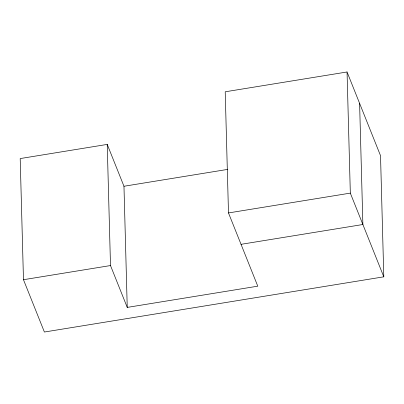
<?xml version="1.0" encoding="UTF-8"?>
<svg xmlns="http://www.w3.org/2000/svg" width="404" height="404" viewBox="0 0 404 404"><rect width="100%" height="100%" fill="white"/><g stroke="black" fill="none" stroke-linecap="round" stroke-linejoin="round"><path stroke-width="0.61" d="M347.051 71.978L225.215 91.794L228.487 212.938L257.777 286.173L127.24 307.404L110.499 265.554L107.227 144.41L20.2 158.565L23.472 279.709L44.395 332.022L383.8 276.821L380.528 155.676L347.051 71.978L350.324 193.122L383.8 276.821M107.227 144.41L123.967 186.259L227.775 169.377M228.487 212.938L350.324 193.122M23.472 279.709L110.499 265.554M241.042 244.324L362.878 224.513L359.605 103.363M123.967 186.259L127.24 307.404"/></g></svg>
